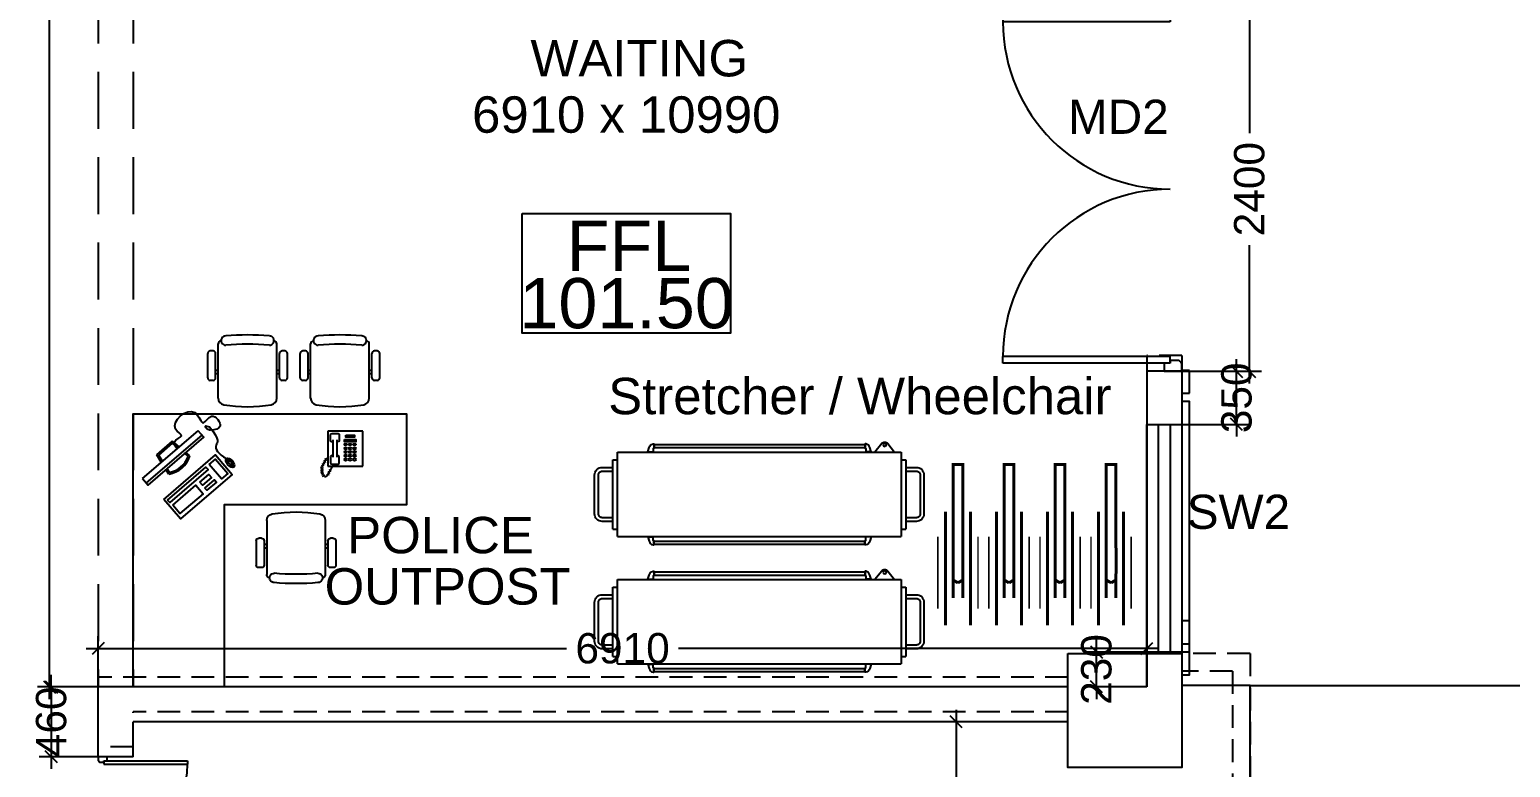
# Model space of a CAD drawing. Extents: x 6345096 to 6738923, y -6490958 to -6305885.
# Drawn here: x 6644347 to 6654105, y -6359001 to -6354139 of the extents above; entities that cross this region are included whole.
import ezdxf
from ezdxf.enums import TextEntityAlignment as Align

# ---------------------------------------------------------------- set-up
doc = ezdxf.new("R2010")
doc.units = 0
doc.header["$LTSCALE"] = 600
doc.header["$MEASUREMENT"] = 0
doc.header["$PDMODE"] = 35
doc.linetypes.add('HIDDEN', pattern=[0.375, 0.25, -0.125])
doc.linetypes.add('HIDDEN2', pattern=[0.1875, 0.125, -0.0625])
doc.layers.get('0').update_dxf_attribs({"linetype": 'CONTINUOUS'})
doc.layers.get('Defpoints').update_dxf_attribs({"linetype": 'CONTINUOUS'})
for name, color, linetype in [('8', 8, 'CONTINUOUS'), ('Car', 8, 'CONTINUOUS'), ('chajja', 7, 'CONTINUOUS'), ('DOOR', 32, 'CONTINUOUS'), ('Ele Proje.', 7, 'CONTINUOUS'), ('FFL', 7, 'CONTINUOUS'), ('FURN', 32, 'CONTINUOUS'), ('furniture', 33, 'CONTINUOUS'), ('HS', 251, 'CONTINUOUS'), ('joinery', 7, 'CONTINUOUS'), ('LA-column', 3, 'CONTINUOUS'), ('REVISIONS', 6, 'CONTINUOUS'), ('Room Dim', 1, 'CONTINUOUS'), ('Stairscase', 7, 'CONTINUOUS'), ('TEXT', 6, 'CONTINUOUS'), ('Walls', 7, 'CONTINUOUS'), ('WIN', 151, 'CONTINUOUS'), ('Working Dim', 5, 'CONTINUOUS')]:
    doc.layers.add(name, color=color, linetype=linetype)
doc.styles.add('ari', font='arial.ttf')
doc.styles.add('ARIAL', font='arial.ttf')
doc.dimstyles.new('int. dim', dxfattribs={"dimtxt": 200, "dimasz": 80, "dimexe": 80, "dimexo": 0, "dimgap": 70, "dimtad": 0, "dimdec": 0, "dimzin": 12, "dimdsep": 46, "dimtxsty": 'ari', "dimblk": 'OBLIQUE', "dimcen": 2, "dimdle": 80, "dimclrd": 256, "dimclre": 256, "dimclrt": 6, "dimadec": 0, "dimazin": 0, "dimtfac": 1, "dimtdec": 0, "dimtix": 1, "dimtmove": 2, "dimatfit": 3, "dimfxl": 1, "dimtolj": 1, "dimtzin": 0, "dimlwd": -1, "dimlwe": -1, "dimarcsym": 0})

# ---------------------------------------------------------------- blocks, each defined once
blk = doc.blocks.new('A$C796C7AFF')
at = {"layer": 'furniture'}
for points, const_width in [([(-950.2, 132.4), (-760.9, 132.4)], 10), ([(-760.9, 132.4), (-474.8, 132.4)], 10), ([(-1060.4, 82.4), (-746.1, 82.4)], 20), ([(-880.4, 32), (-719.7, 32)], 20), ([(-746.1, 82.4), (-583.5, 82.4)], 20), ([(-549.3, 32.4), (-719.9, 32.4)], 20), ([(-583.5, 82.4), (-310.4, 82.4)], 20), ([(-549.8, 32), (0, 32), (0, 0)], 20), ([(-549.8, -32), (0, -32), (0, 0)], 20), ([(-1060.4, -82.4), (-746.1, -82.4)], 20), ([(-880.4, -32), (-719.7, -32)], 20), ([(-746.1, -82.4), (-583.5, -82.4)], 20), ([(-549.3, -32.4), (-719.9, -32.4)], 20), ([(-583.5, -82.4), (-310.4, -82.4)], 20), ([(-950.2, -132.4), (-760.9, -132.4)], 10), ([(-760.9, -132.4), (-474.8, -132.4)], 10)]:
    blk.add_lwpolyline(points, dxfattribs=dict(at, const_width=const_width))
at = {"layer": 'furniture', "const_width": 20}
for points in [[(-779.3, 0, -0.025575), (-760.4, 32, -0.3)], [(-779.3, 0, 0.025575), (-760.4, -32, 0.3)]]:
    blk.add_lwpolyline(points, format="xyb", dxfattribs=at)
blk = doc.blocks.new('Z$W@#1275')
at = {"layer": 'DOOR'}
for p, q in [((73, 1500), (0, 1500)), ((0, 1500), (0, 1467)), ((0, 1467), (2, 1467)), ((47, 1467), (736, 1467)), ((47, 1467), (47, 1439)), ((47, 1456), (47, 1467)), ((47, 1467), (73, 1467)), ((73, 1467), (73, 1500)), ((736, 1467), (736, 1439)), ((11, 1456), (11, 1458)), ((11, 1456), (47, 1456)), ((47, 1439), (736, 1439)), ((0, 33), (2, 33)), ((0, 0), (0, 33)), ((73, 0), (0, 0)), ((11, 44), (11, 42)), ((11, 44), (47, 44)), ((47, 61), (736, 61)), ((47, 33), (47, 61)), ((47, 44), (47, 33)), ((47, 33), (736, 33)), ((47, 33), (73, 33)), ((73, 33), (73, 0)), ((736, 33), (736, 61))]:
    blk.add_line(p, q, dxfattribs=at)
for centre, start, end in [((11, 1467), 180, 270), ((11, 33), 90, 180)]:
    blk.add_arc(centre, 9.13, start, end, dxfattribs=at)
at = {"layer": 'DOOR', "color": 145}
for centre, start, end in [((47, 1439), 270, 0), ((47, 61), 0, 90)]:
    blk.add_arc(centre, 689, start, end, dxfattribs=at)
blk = doc.blocks.new('_Oblique')
at = {"color": 0, "linetype": 'ByBlock', "lineweight": -2}
blk.add_line((-0.5, -0.5), (0.5, 0.5), dxfattribs=at)
blk = doc.blocks.new('*D952')
at = {"layer": 'Defpoints', "color": 0, "transparency": 16777216}
for p in [(6650631.1, -6358700.6, 4.6), (6650453, -6362300.6), (6650631.1, -6362300.6, 5.1)]:
    blk.add_point(p, dxfattribs=at)
at = {"layer": 'Working Dim', "transparency": 16777216}
for p, q in [((6650453, -6358620.6), (6650453, -6360132.4)), ((6650631.1, -6358700.6), (6650373, -6358700.6)), ((6650453, -6362380.6), (6650453, -6360868.8)), ((6650631.1, -6362300.6), (6650373, -6362300.6))]:
    blk.add_line(p, q, dxfattribs=at)
at = {"layer": 'Working Dim', "transparency": 16777216, "xscale": 80, "yscale": 80, "zscale": 80}
for p, rotation in [((6650453, -6358700.6), 90), ((6650453, -6362300.6), 270)]:
    blk.add_blockref('_Oblique', p, dxfattribs=dict(at, rotation=rotation))
at = {"layer": 'Working Dim', "color": 6, "transparency": 16777216, "insert": (6650453, -6360500.6), "char_height": 200, "attachment_point": 5, "rotation": 90, "style": 'ari'}
blk.add_mtext('\\A1;3600', dxfattribs=at)
blk = doc.blocks.new('*D954')
at = {"layer": 'Defpoints', "color": 0, "transparency": 16777216}
for p in [(6651709.6, -6358216.9), (6644799.4, -6358470.6, 1.7), (6651709.6, -6358470.6, 5.1)]:
    blk.add_point(p, dxfattribs=at)
at = {"layer": 'Working Dim', "transparency": 16777216}
for p, q in [((6644799.4, -6358470.6), (6644799.4, -6358136.9)), ((6651709.6, -6358470.6), (6651709.6, -6358136.9)), ((6644719.4, -6358216.9), (6647885.7, -6358216.9)), ((6651789.6, -6358216.9), (6648623.4, -6358216.9))]:
    blk.add_line(p, q, dxfattribs=at)
at = {"layer": 'Working Dim', "transparency": 16777216, "xscale": 80, "yscale": 80, "zscale": 80, "rotation": 180}
blk.add_blockref('_Oblique', (6644799.4, -6358216.9), dxfattribs=at)
at = {"layer": 'Working Dim', "transparency": 16777216, "xscale": 80, "yscale": 80, "zscale": 80}
blk.add_blockref('_Oblique', (6651709.6, -6358216.9), dxfattribs=at)
at = {"layer": 'Working Dim', "color": 6, "transparency": 16777216, "insert": (6648254.5, -6358216.9), "char_height": 200, "attachment_point": 5, "style": 'ari'}
blk.add_mtext('\\A1;6910', dxfattribs=at)
blk = doc.blocks.new('*D1390')
at = {"layer": 'Defpoints', "color": 0, "transparency": 16777216}
for p in [(6644799.4, -6358470.6), (6644489.9, -6358930.6), (6644799.4, -6358930.6, -1.1)]:
    blk.add_point(p, dxfattribs=at)
at = {"layer": 'Working Dim', "transparency": 16777216}
for p, q in [((6644799.4, -6358470.6), (6644409.9, -6358470.6)), ((6644489.9, -6358470.6), (6644489.9, -6358390.6)), ((6644489.9, -6358470.6), (6644489.9, -6358930.6)), ((6644799.4, -6358930.6), (6644409.9, -6358930.6)), ((6644489.9, -6358930.6), (6644489.9, -6359010.6))]:
    blk.add_line(p, q, dxfattribs=at)
at = {"layer": 'Working Dim', "transparency": 16777216, "xscale": 80, "yscale": 80, "zscale": 80}
for p, rotation in [((6644489.9, -6358470.6), 270), ((6644489.9, -6358930.6), 90)]:
    blk.add_blockref('_Oblique', p, dxfattribs=dict(at, rotation=rotation))
at = {"layer": 'Working Dim', "color": 6, "transparency": 16777216, "insert": (6644489.9, -6358700.6), "char_height": 200, "attachment_point": 5, "rotation": 90, "style": 'ari'}
blk.add_mtext('\\A1;460', dxfattribs=at)
blk = doc.blocks.new('A$C5EC80D08')
at = {"layer": 'DOOR', "color": 9, "true_color": 0xd2c4bc}
for p, q in [((-2347.4, 76), (-2347.4, 1178.3)), ((-2347.4, 1178.3), (-2302.3, 1178.3)), ((-2302.3, 76), (-2302.3, 1178.3)), ((-97.7, 76), (-97.7, 1178.3)), ((-52.6, 1178.3), (-97.7, 1178.3)), ((-52.6, 76), (-52.6, 1178.3)), ((-2400, 116.9), (-2400, 0)), ((-2347.4, 116.9), (-2400, 116.9)), ((-2347.4, 76), (-2347.4, 116.9)), ((-52.6, 116.9), (0, 116.9)), ((-52.6, 76), (-52.6, 116.9)), ((0, 116.9), (0, 0)), ((-2400, 0), (-2347.4, 0)), ((-2347.4, 76), (-2302.3, 76)), ((-2329.9, 76), (-2347.4, 76)), ((-2347.4, 0), (-2347.4, 2.9)), ((-2329.9, 17.5), (-2332.8, 17.5)), ((-2329.9, 17.5), (-2329.9, 76)), ((-52.6, 76), (-97.7, 76)), ((-70.1, 17.5), (-70.1, 76)), ((-70.1, 76), (-52.6, 76)), ((-70.1, 17.5), (-67.2, 17.5)), ((-52.6, 0), (-52.6, 2.9)), ((0, 0), (-52.6, 0))]:
    blk.add_line(p, q, dxfattribs=at)
at = {"layer": 'DOOR', "color": 9, "true_color": 0xd2c4bc, "extrusion": (3.59918e-30, 5.89771e-14, -1)}
blk.add_ellipse((-2302.3, 76), major_axis=(-1102.3, 2.3), ratio=1, start_param=1.568687, end_param=3.139483, dxfattribs=at)
at = {"layer": 'DOOR', "color": 9, "true_color": 0xd2c4bc, "extrusion": (3.64848e-30, 5.89771e-14, -1)}
blk.add_ellipse((-97.7, 76), major_axis=(-1102.3, 1.5), ratio=1, start_param=-0.001324, end_param=1.569472, dxfattribs=at)
at = {"layer": 'DOOR', "color": 9, "true_color": 0xd2c4bc, "extrusion": (9.46633e-30, 5.89771e-14, -1)}
blk.add_ellipse((-2347.4, 17.5), major_axis=(-14.4, 2.3), ratio=1, start_param=2.982972, end_param=4.553768, dxfattribs=at)
at = {"layer": 'DOOR', "color": 9, "true_color": 0xd2c4bc, "extrusion": (-1.57772e-30, 5.89771e-14, -1)}
blk.add_ellipse((-52.6, 17.5), major_axis=(14.4, 2.3), ratio=1, start_param=1.729417, end_param=3.300214, dxfattribs=at)
blk = doc.blocks.new('*D1691')
at = {"layer": 'Defpoints', "color": 0, "transparency": 16777216}
for p in [(6651939.5, -6356390.5, 36.1), (6652300.5, -6356390.5), (6651939.5, -6356740.5, 36.1)]:
    blk.add_point(p, dxfattribs=at)
at = {"layer": 'Working Dim', "transparency": 16777216}
for p, q in [((6652300.5, -6356390.5), (6652300.5, -6356310.5)), ((6651939.5, -6356390.5), (6652380.5, -6356390.5)), ((6652300.5, -6356740.5), (6652300.5, -6356390.5)), ((6651939.5, -6356740.5), (6652380.5, -6356740.5)), ((6652300.5, -6356740.5), (6652300.5, -6356820.5))]:
    blk.add_line(p, q, dxfattribs=at)
at = {"layer": 'Working Dim', "transparency": 16777216, "xscale": 80, "yscale": 80, "zscale": 80}
for p, rotation in [((6652300.5, -6356390.5), 270), ((6652300.5, -6356740.5), 90)]:
    blk.add_blockref('_Oblique', p, dxfattribs=dict(at, rotation=rotation))
at = {"layer": 'Working Dim', "color": 6, "transparency": 16777216, "insert": (6652300.5, -6356565.5), "char_height": 200, "attachment_point": 5, "rotation": 90, "style": 'ari'}
blk.add_mtext('\\A1;350', dxfattribs=at)
blk = doc.blocks.new('*D1692')
at = {"layer": 'Defpoints', "color": 0, "transparency": 16777216}
for p in [(6651939.5, -6353990.5, 36.1), (6652385, -6353990.5), (6651939.5, -6356390.5, 36.1)]:
    blk.add_point(p, dxfattribs=at)
at = {"layer": 'Working Dim', "transparency": 16777216}
for p, q in [((6651939.5, -6353990.5), (6652465, -6353990.5)), ((6652385, -6353910.5), (6652385, -6354820.5)), ((6652385, -6356470.5), (6652385, -6355560.5)), ((6651939.5, -6356390.5), (6652465, -6356390.5))]:
    blk.add_line(p, q, dxfattribs=at)
at = {"layer": 'Working Dim', "transparency": 16777216, "xscale": 80, "yscale": 80, "zscale": 80}
for p, rotation in [((6652385, -6353990.5), 90), ((6652385, -6356390.5), 270)]:
    blk.add_blockref('_Oblique', p, dxfattribs=dict(at, rotation=rotation))
at = {"layer": 'Working Dim', "color": 6, "transparency": 16777216, "insert": (6652385, -6355190.5), "char_height": 200, "attachment_point": 5, "rotation": 90, "style": 'ari'}
blk.add_mtext('\\A1;2400', dxfattribs=at)
blk = doc.blocks.new('*D1695')
at = {"layer": 'Defpoints', "color": 0, "transparency": 16777216}
for p in [(6651377.4, -6358240.5), (6651709.5, -6358240.5, 36.1), (6651709.5, -6358470.5, 36.1)]:
    blk.add_point(p, dxfattribs=at)
at = {"layer": 'Working Dim', "transparency": 16777216}
for p, q in [((6651377.4, -6358240.5), (6651377.4, -6358160.5)), ((6651709.5, -6358240.5), (6651297.4, -6358240.5)), ((6651377.4, -6358470.5), (6651377.4, -6358240.5)), ((6651709.5, -6358470.5), (6651297.4, -6358470.5)), ((6651377.4, -6358470.5), (6651377.4, -6358550.5))]:
    blk.add_line(p, q, dxfattribs=at)
at = {"layer": 'Working Dim', "transparency": 16777216, "xscale": 80, "yscale": 80, "zscale": 80}
for p, rotation in [((6651377.4, -6358240.5), 270), ((6651377.4, -6358470.5), 90)]:
    blk.add_blockref('_Oblique', p, dxfattribs=dict(at, rotation=rotation))
at = {"layer": 'Working Dim', "color": 6, "transparency": 16777216, "insert": (6651377.4, -6358355.5), "char_height": 200, "attachment_point": 5, "rotation": 90, "style": 'ari'}
blk.add_mtext('\\A1;230', dxfattribs=at)
blk = doc.blocks.new('A$C0B0100AC')
at = {"layer": 'FURN', "color": 17, "true_color": 0x694030}
for p, q in [((560.7, 2050.2), (104.4, 2050.2)), ((104.4, 2020.2), (104.4, 2050.2)), ((560.7, 2020.2), (560.7, 2050.2)), ((610.6, 2020.2), (54.5, 2020.2)), ((54.5, 149.7), (54.5, 2020.2)), ((610.6, 149.7), (610.6, 2020.2)), ((667, 1931.8), (610.6, 1977)), ((667, 1891.8), (610.6, 1846.6)), ((2.7, 1783.2), (2.7, 1780.6)), ((4.6, 391.8), (4.6, 1780.6)), ((24.5, 391.8), (24.5, 1780.6)), ((26.4, 1783.2), (26.4, 1780.6)), ((52.6, 1824.2), (52.6, 1785.2)), ((612.5, 1824.2), (612.5, 1785.2)), ((638.7, 1783.2), (638.7, 1780.6)), ((640.6, 391.8), (640.6, 1780.6)), ((660.6, 391.8), (660.6, 1780.6)), ((662.4, 1783.2), (662.4, 1780.6)), ((2.7, 389.3), (2.7, 391.8)), ((26.4, 389.3), (26.4, 391.8)), ((638.7, 389.3), (638.7, 391.8)), ((662.4, 389.3), (662.4, 391.8)), ((52.6, 348.2), (52.6, 387.3)), ((612.5, 348.2), (612.5, 387.3)), ((54.5, 149.7), (610.6, 149.7)), ((104.4, 119.8), (104.4, 149.7)), ((104.4, 119.8), (560.7, 119.8)), ((560.7, 119.8), (560.7, 149.7))]:
    blk.add_line(p, q, dxfattribs=at)
for points in [[(510.8, 2050.2), (510.8, 2120, 0.414214), (460.9, 2169.9), (204.2, 2169.9, 0.414214), (154.3, 2120), (154.3, 2050.2)], [(485.9, 2050.2), (485.9, 2120, 0.414214), (460.9, 2145), (204.2, 2145, 0.414214), (179.2, 2120), (179.2, 2050.2)], [(52.6, 1821.6), (24.5, 1812.8, 0.318781), (0, 1787.7), (0, 1783.2), (29.1, 1783.2), (29.1, 1787.7), (52.6, 1787.7)], [(612.5, 1821.6), (640.6, 1812.8, -0.318781), (665.1, 1787.7), (665.1, 1783.2), (636, 1783.2), (636, 1787.7), (612.5, 1787.7)], [(52.6, 350.9), (24.5, 359.6, -0.318781), (0, 384.7), (0, 389.3), (29.1, 389.3), (29.1, 384.7), (52.6, 384.7)], [(612.5, 350.9), (640.6, 359.6, 0.318781), (665.1, 384.7), (665.1, 389.3), (636, 389.3), (636, 384.7), (612.5, 384.7)], [(154.3, 119.8), (154.3, 49.9, 0.414214), (204.2, 0), (460.9, 0, 0.414214), (510.8, 49.9), (510.8, 119.8)], [(179.2, 119.8), (179.2, 49.9, 0.414214), (204.2, 25), (460.9, 25, 0.414214), (485.9, 49.9), (485.9, 119.8)]]:
    blk.add_lwpolyline(points, format="xyb", dxfattribs=at)
for points in [[(2.7, 1780.6), (26.4, 1780.6)], [(52.6, 1824.2), (54.5, 1824.2)], [(52.6, 1785.2), (54.5, 1785.2)], [(612.5, 1824.2), (610.6, 1824.2)], [(612.5, 1785.2), (610.6, 1785.2)], [(662.4, 1780.6), (638.7, 1780.6)], [(2.7, 391.8), (26.4, 391.8)], [(662.4, 391.8), (638.7, 391.8)], [(52.6, 387.3), (54.5, 387.3)], [(52.6, 348.2), (54.5, 348.2)], [(612.5, 387.3), (610.6, 387.3)], [(612.5, 348.2), (610.6, 348.2)]]:
    blk.add_lwpolyline(points, dxfattribs=at)
blk.add_circle((659.2, 1911.8), 10.6, dxfattribs=at)
blk.add_arc((652.8, 1911.8), 24.5, 305.42703, 54.57297, dxfattribs=at)
blk = doc.blocks.new('*D1927')
at = {"layer": 'Defpoints', "color": 0, "transparency": 16777216}
for p in [(6644478.4, -6347480.5), (6644799.8, -6347480.5, 3.4), (6644799.8, -6358470.6, 3.4)]:
    blk.add_point(p, dxfattribs=at)
at = {"layer": 'Working Dim', "transparency": 16777216}
for p, q in [((6644478.4, -6347400.5), (6644478.4, -6352539)), ((6644799.8, -6347480.5), (6644398.4, -6347480.5)), ((6644478.4, -6358550.6), (6644478.4, -6353412.1)), ((6644799.8, -6358470.6), (6644398.4, -6358470.6))]:
    blk.add_line(p, q, dxfattribs=at)
at = {"layer": 'Working Dim', "transparency": 16777216, "xscale": 80, "yscale": 80, "zscale": 80}
for p, rotation in [((6644478.4, -6347480.5), 90), ((6644478.4, -6358470.6), 270)]:
    blk.add_blockref('_Oblique', p, dxfattribs=dict(at, rotation=rotation))
at = {"layer": 'Working Dim', "color": 6, "transparency": 16777216, "insert": (6644478.4, -6352975.6), "char_height": 200, "attachment_point": 5, "rotation": 90, "style": 'ari'}
blk.add_mtext('\\A1;10990', dxfattribs=at)
blk = doc.blocks.new('A$C75CE7277')
at = {"layer": 'furniture'}
for p, q in [((164.9, 368), (173.5, 425.3)), ((173.5, 425.3), (312.5, 425.3)), ((174.9, 366.5), (182.3, 415.1)), ((182.3, 415.1), (303.8, 415.1)), ((311.1, 366.5), (303.8, 415.1)), ((321.1, 368), (312.5, 425.3)), ((0, 366.5), (486, 366.5)), ((0, 328), (486, 328)), ((151, 276.3), (156.3, 311.3)), ((162, 281.4), (166.3, 309.8)), ((324, 281.4), (319.7, 309.8)), ((335, 276.3), (329.7, 311.3))]:
    blk.add_line(p, q, dxfattribs=at)
blk.add_lwpolyline([(0, 366.5), (0, 309.8), (486, 309.8), (486, 366.5)], dxfattribs=at)
for points in [[(16.8, 170.4), (469.2, 170.4), (469.2, 0), (16.8, 0)], [(33.1, 150.1), (368, 150.1), (368, 128.6), (33.1, 128.6)], [(36.9, 102.3), (239, 102.3), (239, 28.6), (36.9, 28.6)], [(272.6, 100.6), (351.4, 100.6), (351.4, 73.9), (272.6, 73.9)], [(395.2, 149.3), (450.8, 149.3), (450.8, 23.5), (395.2, 23.5)], [(273, 49.4), (355.1, 49.4), (355.1, 29.5), (273, 29.5)]]:
    blk.add_lwpolyline(points, close=True, dxfattribs=at)
for centre, radius, start, end in [((243, 418.7), 169.5, 237.13025, 302.86975), ((243, 418.7), 159.4, 239.46113, 300.53887), ((489.9, 66.1), 13.2, 37.53467, 89.17477), ((526.4, 66.1), 13.3, 89.25987, 139.57731)]:
    blk.add_arc(centre, radius, start, end, dxfattribs=at)
for centre, major_axis, ratio in [((508.2, 67.5), (-0.5, -38), 0.504094), ((508.6, 93.5), (-0.2, -12), 0.321688), ((508.4, 89.7), (-0.03, -4.1), 0.266102)]:
    blk.add_ellipse(centre, major_axis=major_axis, ratio=ratio, dxfattribs=at)
for points in [[(300.6, 366.5), (318.7, 414), (379.3, 414), (379.3, 472.2), (547.5, 472.2), (547.5, 383.5), (615.5, 383.5), (615.5, 294.8), (550.5, 316.5)], [(550.5, 316.5), (537.8, 336.7), (541, 358.3), (559.8, 337.1)], [(505.3, 86.6), (500.3, 74.4), (503.5, 48.2), (499.4, 33.4)], [(511.6, 86.5), (516.3, 74.7), (512.3, 48.1), (516.1, 33.2)]]:
    blk.add_spline(points, degree=3, dxfattribs=at)
blk.add_open_spline([(559.8, 337.1), (556.6, 218.6), (490.6, 234.2), (486.6, 163.4), (508.7, 105.5)], degree=3, knots=[0, 0, 0, 0, 1.558339, 3.964451, 3.964451, 3.964451, 3.964451], dxfattribs=at)
blk = doc.blocks.new('A$C767D4509')
at = {"layer": 'FURN'}
for p, q in [((560.2, 1903), (560.2, 2260.1)), ((946.3, 1903), (946.3, 2260.1)), ((1169.1, 1903), (1169.1, 2260.1)), ((1555.2, 1903), (1555.2, 2260.1)), ((490.7, 2036.9), (490.7, 2196.7)), ((526, 2213.9), (507.8, 2213.9)), ((543.2, 2036.9), (543.2, 2196.7)), ((963.4, 2036.9), (963.4, 2196.7)), ((998.8, 2213.9), (980.6, 2213.9)), ((1015.9, 2036.9), (1015.9, 2196.7)), ((1099.5, 2036.9), (1099.5, 2196.7)), ((1134.9, 2213.9), (1116.7, 2213.9)), ((1152, 2036.9), (1152, 2196.7)), ((1572.3, 2036.9), (1572.3, 2196.7)), ((1607.6, 2213.9), (1589.5, 2213.9)), ((1624.8, 2036.9), (1624.8, 2196.7)), ((560.2, 2085.5), (543.2, 2085.5)), ((560.2, 2062.2), (543.2, 2062.2)), ((963.4, 2085.5), (946.3, 2085.5)), ((963.4, 2062.2), (946.3, 2062.2)), ((1169.1, 2085.5), (1152, 2085.5)), ((1169.1, 2062.2), (1152, 2062.2)), ((1572.3, 2085.5), (1555.2, 2085.5)), ((1572.3, 2062.2), (1555.2, 2062.2)), ((526, 2019.7), (507.8, 2019.7)), ((998.8, 2019.7), (980.6, 2019.7)), ((1134.9, 2019.7), (1116.7, 2019.7)), ((1607.6, 2019.7), (1589.5, 2019.7)), ((1282.3, 1684.5), (1282.3, 1454.2)), ((1512.3, 1684.5), (1282.3, 1684.5)), ((1512.3, 1454.2), (1512.3, 1684.5)), ((1314.5, 1627.4), (1314.5, 1513.1)), ((1342.6, 1627.4), (1342.6, 1513.1)), ((1262.7, 1471.6), (1245.9, 1466)), ((1268.3, 1482.9), (1251.5, 1477.2)), ((1274, 1494.1), (1257.1, 1488.5)), ((1279.6, 1505.3), (1262.7, 1499.7)), ((1328.5, 1467.9), (1302, 1438)), ((1251.5, 1449.2), (1234.7, 1443.6)), ((1251.5, 1438), (1234.7, 1432.4)), ((1251.5, 1426.8), (1234.7, 1421.2)), ((1251.5, 1415.6), (1234.7, 1410)), ((1257.1, 1460.4), (1240.3, 1454.8)), ((1257.1, 1404.4), (1240.3, 1398.8)), ((1262.7, 1393.2), (1245.9, 1387.6)), ((1277.2, 1388.2), (1260.4, 1382.6)), ((1290.8, 1398.8), (1274, 1393.2)), ((1296.4, 1410), (1279.6, 1404.4)), ((1282.3, 1454.2), (1512.3, 1454.2)), ((1302, 1421.2), (1285.2, 1415.6)), ((1307.6, 1432.4), (1290.8, 1426.8)), ((879.8, 1097.1), (879.8, 740)), ((1265.9, 1097.1), (1265.9, 740)), ((845.6, 980.4), (827.4, 980.4)), ((1318.3, 980.4), (1300.2, 980.4)), ((810.2, 963.2), (810.2, 803.4)), ((862.7, 963.2), (862.7, 803.4)), ((879.8, 937.9), (862.7, 937.9)), ((879.8, 914.6), (862.7, 914.6)), ((1283, 937.9), (1265.9, 937.9)), ((1283, 914.6), (1265.9, 914.6)), ((1283, 963.2), (1283, 803.4)), ((1335.5, 963.2), (1335.5, 803.4)), ((845.6, 786.2), (827.4, 786.2)), ((1318.3, 786.2), (1300.2, 786.2))]:
    blk.add_line(p, q, dxfattribs=at)
blk.add_lwpolyline([(0, 0), (0, 1800), (1800, 1800), (1800, 1200), (600, 1200), (600, -0.1), (0, 0)], dxfattribs=at)
for points in [[(1314.5, 1614), (1310.3, 1614, -0.414241), (1300.3, 1624), (1300.3, 1660, -0.414186), (1310.3, 1670), (1346.8, 1670, -0.414241), (1356.8, 1660), (1356.8, 1624, -0.414186), (1346.8, 1614), (1342.5, 1614)], [(1314.5, 1524), (1310.3, 1524, 0.414241), (1300.3, 1514), (1300.3, 1477.9, 0.414186), (1310.3, 1467.9), (1346.8, 1467.9, 0.414241), (1356.8, 1477.9), (1356.8, 1514, 0.414186), (1346.8, 1524), (1342.5, 1524)]]:
    blk.add_lwpolyline(points, format="xyb", dxfattribs=at)
at = {"layer": 'FURN', "elevation": 0}
for points in [[(1400.4, 1658.9), (1457.3, 1658.9), (1457.3, 1645.8), (1400.4, 1645.8)], [(1391.6, 1630.3), (1466.1, 1630.3), (1466.1, 1615.3), (1391.6, 1615.3)]]:
    blk.add_lwpolyline(points, close=True, dxfattribs=at)
at = {"layer": 'FURN'}
for points in [[(1393.6, 1601.6), (1405.6, 1601.6, -0.414214), (1407.6, 1599.6), (1407.6, 1595.6, -0.414214), (1405.6, 1593.6), (1393.6, 1593.6, -0.414214), (1391.6, 1595.6), (1391.6, 1599.6, -0.414214)], [(1422.8, 1601.6), (1434.8, 1601.6, -0.414214), (1436.8, 1599.6), (1436.8, 1595.6, -0.414214), (1434.8, 1593.6), (1422.8, 1593.6, -0.414214), (1420.8, 1595.6), (1420.8, 1599.6, -0.414214)], [(1452.1, 1601.6), (1464.1, 1601.6, -0.414214), (1466.1, 1599.6), (1466.1, 1595.6, -0.414214), (1464.1, 1593.6), (1452.1, 1593.6, -0.414214), (1450.1, 1595.6), (1450.1, 1599.6, -0.414214)]]:
    blk.add_lwpolyline(points, format="xyb", close=True, dxfattribs=at)
for centre in [(1399.6, 1572.2), (1428.8, 1572.2), (1458.1, 1572.2), (1399.6, 1547.7), (1399.6, 1523.2), (1399.6, 1498.7), (1428.8, 1547.7), (1428.8, 1523.2), (1428.8, 1498.7), (1458.1, 1547.7), (1458.1, 1523.2), (1458.1, 1498.7)]:
    blk.add_circle(centre, 8, dxfattribs=at)
for centre, major_axis, start_param, end_param in [((582.1, 2260.1), (15.5, -15.5), 2.505035, 3.926991), ((609.6, 2282), (21.7, -21.7), 2.356194, 5.497787), ((753.2, 716.5), (104.6, -1599.3), 2.986466, 3.166126), ((753.2, 703.1), (1554.9, -11.3), 1.485447, 1.670639), ((897, 2282), (21.7, -21.7), 5.497787, 8.63938), ((924.5, 2260.1), (15.5, -15.5), 0.785398, 2.207354), ((1191, 2260.1), (15.5, -15.5), 2.505035, 3.926991), ((1218.5, 2282), (21.7, -21.7), 2.356194, 5.497787), ((1362.1, 716.5), (104.6, -1599.3), 2.986466, 3.166126), ((1362.1, 703.1), (1554.9, -11.3), 1.485447, 1.670639), ((1505.9, 2282), (21.7, -21.7), 5.497787, 8.63938), ((1533.3, 2260.1), (15.5, -15.5), 0.785398, 2.207354), ((507.8, 2196.7), (12.1, 12.1), 0.785398, 2.356194), ((526, 2196.7), (12.1, -12.1), 0.785398, 2.356194), ((980.6, 2196.7), (12.1, 12.1), 0.785398, 2.356194), ((998.8, 2196.7), (12.1, -12.1), 0.785398, 2.356194), ((1116.7, 2196.7), (12.1, 12.1), 0.785398, 2.356194), ((1134.9, 2196.7), (12.1, -12.1), 0.785398, 2.356194), ((1589.5, 2196.7), (12.1, 12.1), 0.785398, 2.356194), ((1607.6, 2196.7), (12.1, -12.1), 0.785398, 2.356194), ((507.8, 2036.9), (12.1, -12.1), 3.926991, 5.497787), ((526, 2036.9), (12.1, 12.1), 3.926991, 5.497787), ((980.6, 2036.9), (12.1, -12.1), 3.926991, 5.497787), ((998.8, 2036.9), (12.1, 12.1), 3.926991, 5.497787), ((1116.7, 2036.9), (12.1, -12.1), 3.926991, 5.497787), ((1134.9, 2036.9), (12.1, 12.1), 3.926991, 5.497787), ((1589.5, 2036.9), (12.1, -12.1), 3.926991, 5.497787), ((1607.6, 2036.9), (12.1, 12.1), 3.926991, 5.497787), ((604, 1903), (40.9, 15.6), 2.777366, 4.180037), ((753.3, 2782.6), (935.9, -8.6), 4.553487, 4.889738), ((902.6, 1903), (42.3, -11.2), -1.143999, 0.258671), ((1212.9, 1903), (40.9, 15.6), 2.777366, 4.180037), ((1362.2, 2782.6), (935.9, -8.6), 4.553487, 4.889738), ((1511.5, 1903), (42.3, -11.2), -1.143999, 0.258671)]:
    blk.add_ellipse(centre, major_axis=major_axis, ratio=1, start_param=start_param, end_param=end_param, dxfattribs=at)
at = {"layer": 'FURN', "extrusion": (0, 0, -1)}
for centre, major_axis, start_param, end_param in [((923.6, 1097.1), (40.9, -15.6), 2.777366, 4.180037), ((1072.9, 217.5), (935.9, 8.6), 4.553487, 4.889738), ((1222.2, 1097.1), (42.3, 11.2), -1.143999, 0.258671), ((827.4, 963.2), (12.1, 12.1), 3.926991, 5.497787), ((845.6, 963.2), (12.1, -12.1), 3.926991, 5.497787), ((1300.2, 963.2), (12.1, 12.1), 3.926991, 5.497787), ((1318.3, 963.2), (12.1, -12.1), 3.926991, 5.497787), ((827.4, 803.4), (12.1, -12.1), 0.785398, 2.356194), ((845.6, 803.4), (12.1, 12.1), 0.785398, 2.356194), ((1300.2, 803.4), (12.1, -12.1), 0.785398, 2.356194), ((1318.3, 803.4), (12.1, 12.1), 0.785398, 2.356194), ((901.7, 740), (15.5, -15.5), 0.934239, 2.356194), ((929.2, 718.1), (21.7, 21.7), 2.356194, 5.497787), ((1072.8, 2297), (1554.9, 11.3), 1.485447, 1.670639), ((1072.8, 2283.6), (104.6, 1599.3), 2.986466, 3.166126), ((1216.6, 718.1), (21.7, 21.7), 5.497787, 8.63938), ((1244, 740), (15.5, 15.5), 0.785398, 2.207354)]:
    blk.add_ellipse(centre, major_axis=major_axis, ratio=1, start_param=start_param, end_param=end_param, dxfattribs=at)
at = {"layer": 'FURN', "extrusion": (0, 0, -1), "xscale": -0.9944751381987783, "yscale": 0.9944751374423504, "zscale": -0.9944751381987783, "rotation": 319.3852815551396}
blk.add_blockref('A$C75CE7277', (-298.9, 1096.6), dxfattribs=at)
at = {"layer": 'FURN', "style": 'ARIAL'}
for s, height, p in [('1', 8.57, (1395.6, 1567.8, 0)), ('S.S.CONSULTANTS', 4.234, (1401.2, 1650.1, 0)), ('2', 8.57, (1424.8, 1567.8, 0)), ('3', 8.57, (1454, 1567.8, 0)), ('4', 8.57, (1395.6, 1543.3, 0)), ('7', 8.57, (1395.6, 1518.8, 0)), ('*', 8.57, (1397.1, 1491.8, 0)), ('5', 8.57, (1424.8, 1543.3, 0)), ('8', 8.57, (1424.8, 1518.8, 0)), ('0', 8.57, (1424.8, 1494.3, 0)), ('6', 8.57, (1454, 1543.3, 0)), ('9', 8.57, (1454, 1518.8, 0)), ('#', 8.57, (1455.5, 1494.3, 0))]:
    blk.add_text(s, height=height, dxfattribs=at).set_placement(p)
blk = doc.blocks.new('A$C2CD672AE')
at = {"layer": 'Ele Proje.', "color": 8, "linetype": 'HIDDEN', "elevation": -23.8}
for points in [[(121620.2, 99888.2), (121670.2, 99888.2), (121670.2, 100038.2), (121620.2, 100038.2)], [(121620.2, 98238.2), (121670.2, 98238.2), (121670.2, 98388.2), (121620.2, 98388.2)]]:
    blk.add_lwpolyline(points, dxfattribs=at)
at = {"layer": 'Stairscase', "color": 8, "linetype": 'HIDDEN'}
for p, q in [((122070.1, 98173.2, -33.5), (121620.2, 98173.2, -33.5)), ((122070.1, 98173.2, -33.5), (122070.1, 96443.2, -33.5)), ((121955.1, 98058.2, -33.5), (121620.2, 98058.2, -33.5)), ((121955.1, 98058.2, -33.5), (121955.1, 96443.2, -33.5))]:
    blk.add_line(p, q, dxfattribs=at)
at = {"layer": 'Walls', "color": 8, "linetype": 'HIDDEN'}
for p, q in [((121620.2, 100138.2, -38.6), (121390.2, 100138.2, -38.6)), ((121390.2, 100138.2, -38.6), (121390.2, 98173.2, -38.6)), ((121620.2, 100138.2, -38.6), (121620.2, 98173.2, -38.6)), ((120870, 98018.3), (114480, 98018.3)), ((114480, 97558.3), (114480, 98018.3)), ((120870, 97788.3), (114710, 97788.3)), ((114710, 97558.3), (114710, 97788.3)), ((114710, 97558.3), (114480, 97558.3))]:
    blk.add_line(p, q, dxfattribs=at)

msp = doc.modelspace()

# ---------------------------------------------------------------- linework, layer by layer
at = {"layer": 'Car'}
msp.add_line((6652389.557, -6358460.532, 12.793), (6654390.025, -6358460.532, 9.945), dxfattribs=at)
at = {"layer": 'chajja', "color": 8}
msp.add_line((6651989.497, -6358240.533, -8.889), (6651989.497, -6356740.533, -8.889), dxfattribs=at)
at = {"layer": 'Ele Proje.', "elevation": -3.758}
for points in [[(6651939.497, -6356740.533), (6651989.497, -6356740.533), (6651989.497, -6356590.533), (6651939.497, -6356590.533)], [(6651939.497, -6358390.533), (6651989.497, -6358390.533), (6651989.497, -6358240.533), (6651939.497, -6358240.533)]]:
    msp.add_lwpolyline(points, dxfattribs=at)
at = {"layer": 'FFL', "elevation": 25873.148}
msp.add_lwpolyline([(6647593.688, -6355351.336), (6648965.986, -6355351.336), (6648965.986, -6356139.094), (6647593.688, -6356139.094)], close=True, dxfattribs=at)
at = {"layer": 'LA-column', "color": 2, "elevation": 5.131}
msp.add_lwpolyline([(6651189.497, -6358250.569), (6651939.497, -6358250.569), (6651939.497, -6359000.569), (6651189.497, -6359000.569)], close=True, dxfattribs=at)
at = {"layer": 'REVISIONS', "linetype": 'HIDDEN2', "ltscale": 5, "elevation": -9.348}
for points in [[(6644799.37, -6348230.477), (6644799.799, -6358470.542)], [(6645029.37, -6348230.467), (6645029.799, -6358470.533)]]:
    msp.add_lwpolyline(points, dxfattribs=at)
at = {"layer": 'Stairscase'}
for p, q in [((6652389.557, -6358460.532, 12.793), (6651939.58, -6358460.532, -12.768)), ((6652389.557, -6358460.532, 12.793), (6651939.58, -6358460.532, -12.768)), ((6652389.562, -6359980.595, -3.732), (6652389.557, -6358460.532, 12.793)), ((6652389.562, -6359980.595, -3.732), (6652389.557, -6358460.532, 12.793))]:
    msp.add_line(p, q, dxfattribs=at)
at = {"layer": 'Walls', "linetype": 'Continuous'}
for p, q in [((6651939.497, -6356390.549, -8.889), (6651709.497, -6356390.549, -8.889)), ((6651709.497, -6356390.549, -8.889), (6651709.497, -6358470.533, -8.889)), ((6651939.497, -6356390.549, -8.889), (6651939.497, -6358470.533, -8.889)), ((6651189.58, -6358470.536, -12.768), (6644799.443, -6358470.604, -12.768)), ((6644799.443, -6358930.604, -12.768), (6644799.443, -6358470.604, -12.768)), ((6651189.407, -6358700.604, -12.768), (6645029.443, -6358700.604, -12.768)), ((6645029.443, -6358930.604, -12.768), (6645029.443, -6358700.604, -12.768)), ((6645029.443, -6358930.604, -12.768), (6644799.443, -6358930.604, -12.768))]:
    msp.add_line(p, q, dxfattribs=at)
at = {"layer": 'WIN', "linetype": 'Continuous', "elevation": -3.758}
for points in [[(6651939.497, -6358240.533), (6651709.497, -6358240.533), (6651709.497, -6356740.533), (6651939.497, -6356740.533)], [(6651862.497, -6358240.533), (6651786.497, -6358240.533), (6651786.497, -6356740.533), (6651862.497, -6356740.533)]]:
    msp.add_lwpolyline(points, close=True, dxfattribs=at)

# ---------------------------------------------------------------- block references
at = {"layer": '8', "color": 6, "xscale": 0.8000117540359497, "yscale": 0.8000117540359497, "zscale": 0.8000117540359497}
msp.add_blockref('Z$W@#1275', (6644799.443, -6360130.604, -13.906), dxfattribs=at)
at = {"layer": 'DOOR', "xscale": -1, "rotation": 90}
msp.add_blockref('A$C5EC80D08', (6651939.497, -6356390.549, -3.758), dxfattribs=at)
at = {"layer": 'FURN'}
msp.add_blockref('A$C767D4509', (6645029.799, -6358470.533, -9.348), dxfattribs=at)
at = {"layer": 'furniture', "xscale": -1, "rotation": 270}
for p in [(6650464.454, -6357004.999, -6.258), (6650800.828, -6357004.999, -6.258), (6651137.203, -6357004.999, -6.258)]:
    msp.add_blockref('A$C796C7AFF', p, dxfattribs=at)
at = {"layer": 'furniture', "rotation": 90}
msp.add_blockref('A$C796C7AFF', (6651473.577, -6357005, -6.258), dxfattribs=at)
at = {"layer": 'HS'}
msp.add_blockref('A$C2CD672AE', (6530319.294, -6456423.902, 8.17), dxfattribs=at)
at = {"layer": 'Stairscase', "color": 8, "xscale": -1, "rotation": 270}
for p in [(6648070.282, -6357534.472, 103530.005), (6648070.282, -6358373.744, 103530.005)]:
    msp.add_blockref('A$C0B0100AC', p, dxfattribs=at)

# ---------------------------------------------------------------- texts
at = {"layer": 'FFL', "color": 180, "style": 'ARIAL'}
for s, p in [('FFL', (6648296.482, -6355563.99, -12907.861)), ('101.50', (6648280.848, -6355941.52, -12907.861))]:
    msp.add_text(s, height=330.75, dxfattribs=at).set_placement(p, align=Align.MIDDLE)
at = {"layer": 'joinery', "style": 'ari'}
msp.add_text('MD2', height=225, dxfattribs=at).set_placement((6651189.653, -6354826.079, -30.884))
msp.add_text('SW2', height=225, dxfattribs=at).set_placement((6652312.564, -6357428.862, -3.758), align=Align.CENTER)
at = {"layer": 'Room Dim', "style": 'ARIAL'}
msp.add_text('6910 x 10990', height=240, dxfattribs=at).set_placement((6648278.572, -6354818.861, -10.486), align=Align.CENTER)
at = {"layer": 'TEXT', "color": 7, "style": 'ARIAL'}
for s, p in [('WAITING', (6648364.221, -6354447.448, -10.486)), ('Stretcher / Wheelchair ', (6649864.587, -6356673.525, -6.258)), ('POLICE ', (6647101.562, -6357590.091, -9.348)), ('OUTPOST', (6647101.562, -6357927.825, -9.348))]:
    msp.add_text(s, height=240, dxfattribs=at).set_placement(p, align=Align.CENTER)

# ---------------------------------------------------------------- dimensions: what is measured, and where the dimension line sits
at = {"layer": 'Working Dim', "color": 6}
for base, p1, p2, picture, middle in [((6644478.379, -6347480.524, -12.768), (6644799.799, -6358470.604, -9.348), (6644799.799, -6347480.524, -9.348), '*D1927', (6644478.379, -6352975.564, -12.768)), ((6652385.012, -6353990.549, -39.894), (6651939.518, -6356390.549, -3.758), (6651939.518, -6353990.549, -3.758), '*D1692', (6652385.012, -6355190.549, -39.894)), ((6652300.5, -6356390.549, -39.894), (6651939.497, -6356740.533, -3.758), (6651939.518, -6356390.549, -3.758), '*D1691', (6652300.5, -6356565.541, -39.894)), ((6651377.431, -6358240.533, -39.894), (6651709.497, -6358470.533, -3.758), (6651709.497, -6358240.533, -3.758), '*D1695', (6651377.431, -6358355.533, -39.894)), ((6644489.905, -6358930.604, -12.768), (6644799.443, -6358470.604, -12.768), (6644799.443, -6358930.604, -13.906), '*D1390', (6644489.905, -6358700.604, -12.768)), ((6650452.995, -6362300.6, -12.768), (6650631.125, -6358700.604, -8.205), (6650631.125, -6362300.6, -7.637), '*D952', (6650452.995, -6360500.602, -12.768))]:
    dim = msp.add_linear_dim(base=base, p1=p1, p2=p2, angle=90, dimstyle='int. dim', override={"dimtxt": 200, "dimarcsym": 1}, dxfattribs=at)
    dim.commit()
    dim.dimension.update_dxf_attribs({"geometry": picture, "text_midpoint": middle})
dim = msp.add_linear_dim(base=(6651709.58, -6358216.919, -12.768), p1=(6644799.443, -6358470.604, -11.058), p2=(6651709.58, -6358470.604, -7.637), dimstyle='int. dim', override={"dimtxt": 200, "dimarcsym": 1}, dxfattribs=at)
dim.commit()
dim.dimension.update_dxf_attribs({"geometry": '*D954', "text_midpoint": (6648254.512, -6358216.919, -12.768)})

doc.saveas('drawing.dxf')
